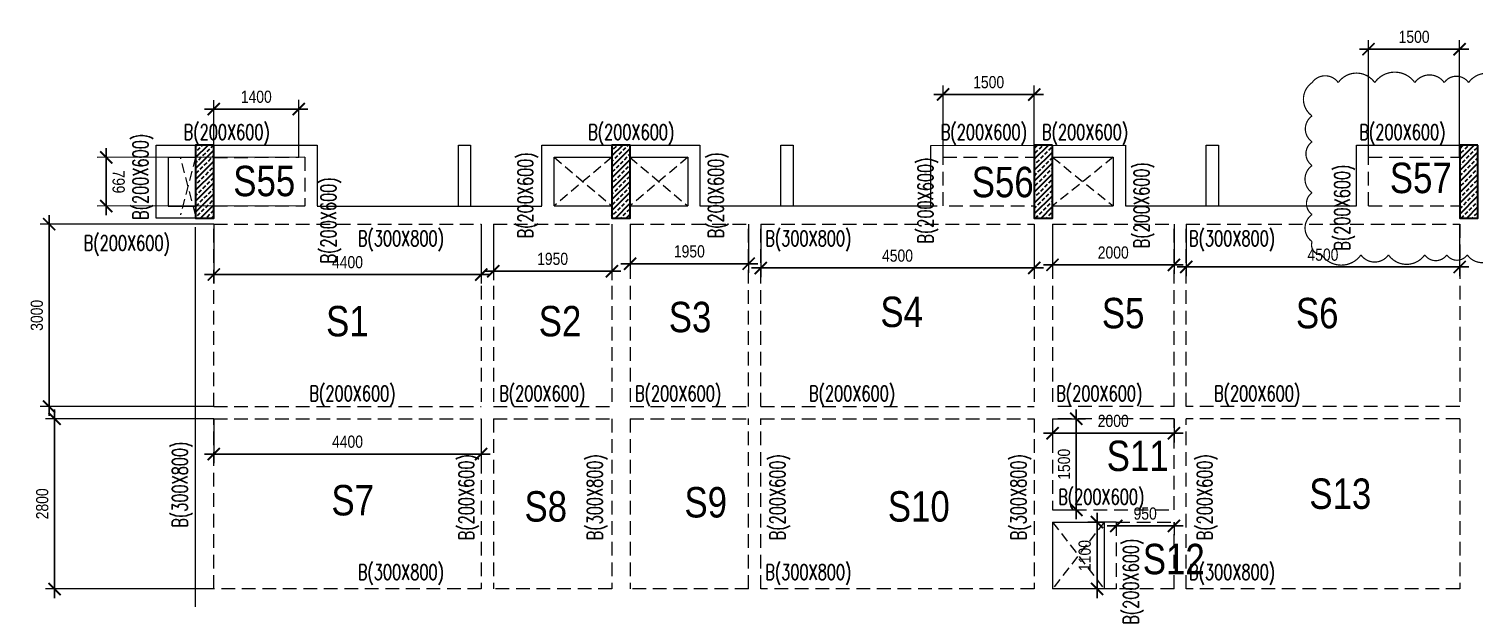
# Model space of a CAD drawing. Header units: millimetres. Extents: x -39 to 55989, y 16 to 25632.
# Drawn here: x 231 to 24010, y 16272 to 25632 of the extents above; entities that cross this region are included whole.
import ezdxf

# ---------------------------------------------------------------- set-up
doc = ezdxf.new("R2010")
doc.units = ezdxf.units.MM
doc.linetypes.add('DASHED', pattern=[0.75, 0.5, -0.25])
doc.linetypes.add('HIDDEN', pattern=[9.525, 6.35, -3.175])
doc.layers.get('Defpoints').update_dxf_attribs({"color": 1})
for name, color, linetype, lineweight in [('S-BEAM-IDEN', 2, 'Continuous', 9), ('S-COL HATCH', 8, 'Continuous', 35), ('S-COLS', 6, 'Continuous', 35), ('S_FRAMES', 4, 'Continuous', 9), ('STR-CUTOUT', 1, 'Continuous', 13)]:
    doc.layers.add(name, color=color, linetype=linetype, lineweight=lineweight)
doc.styles.add('Dim.s & Anno.(Misc.)', font='ARIALN.TTF')
doc.styles.add('ROMANS', font='romans.shx', dxfattribs={"width": 0.75})
doc.dimstyles.new('A-GFC-100', dxfattribs={"dimscale": 100, "dimtxt": 2, "dimasz": 2, "dimexe": 1.5, "dimexo": 0, "dimgap": 1, "dimtad": 1, "dimdec": 0, "dimdsep": 46, "dimtxsty": 'Dim.s & Anno.(Misc.)', "dimblk": 'ARCHTICK', "dimcen": 0, "dimdle": 1.5, "dimclrd": 256, "dimclre": 8, "dimclrt": 6, "dimazin": 2, "dimtfac": 1, "dimtdec": 0, "dimtix": 1, "dimtmove": 2, "dimatfit": 3, "dimfxl": 1, "dimtolj": 1, "dimlwd": -1, "dimlwe": 9, "dimarcsym": 0})
pattern_1 = [(45, (-612703.72, 120513.6), (-89.80256, 89.80256), []), (45, (-612613.92, 120513.6), (-89.80256, 89.80256), [63.5, -31.75])]

# ---------------------------------------------------------------- blocks, each defined once
blk = doc.blocks.new('COLUMNS_TER')
at = {"layer": 'S-COL HATCH'}
h = blk.add_hatch(dxfattribs=at)
h.set_pattern_fill('ANSI33', color=8, scale=20)
h.set_pattern_definition(pattern_1)
h.paths.add_polyline_path([(300, 0), (0, 0), (0, -1200), (300, -1200)])
h = blk.add_hatch(dxfattribs=at)
h.set_pattern_fill('ANSI33', color=8, scale=20)
h.set_pattern_definition(pattern_1)
h.paths.add_polyline_path([(7151, 0), (6851, 0), (6851, -1200), (7151, -1200)])
h = blk.add_hatch(dxfattribs=at)
h.set_pattern_fill('ANSI33', color=8, scale=20)
h.set_pattern_definition(pattern_1)
h.paths.add_polyline_path([(14100, 0), (13800, 0), (13800, -1200), (14100, -1200)])
h = blk.add_hatch(dxfattribs=at)
h.set_pattern_fill('ANSI33', color=8, scale=20)
h.set_pattern_definition(pattern_1)
h.paths.add_polyline_path([(21100, 0), (20800, 0), (20800, -1200), (21100, -1200)])
at = {"layer": 'S-COLS'}
for points in [[(300, 0), (0, 0), (0, -1200), (300, -1200)], [(7151, 0), (6851, 0), (6851, -1200), (7151, -1200)], [(14100, 0), (13800, 0), (13800, -1200), (14100, -1200)], [(21100, 0), (20800, 0), (20800, -1200), (21100, -1200)]]:
    blk.add_lwpolyline(points, close=True, dxfattribs=at)
blk = doc.blocks.new('_ArchTick')
at = {"color": 0, "linetype": 'ByBlock', "const_width": 0.15}
blk.add_lwpolyline([(-0.5, -0.5), (0.5, 0.5)], dxfattribs=at)
blk = doc.blocks.new('*D79')
at = {"color": 8, "lineweight": 9, "transparency": 16777216}
for p, q in [((3273, 22422), (3273, 21443)), ((7673, 22422), (7673, 21443))]:
    blk.add_line(p, q, dxfattribs=at)
at = {"transparency": 16777216}
blk.add_line((3123, 21593), (7823, 21593), dxfattribs=at)
at = {"layer": 'Defpoints', "color": 0, "transparency": 16777216}
for p in [(3273, 22422), (7673, 22422), (7673, 21593)]:
    blk.add_point(p, dxfattribs=at)
at = {"transparency": 16777216, "xscale": 200, "yscale": 200, "zscale": 200, "rotation": 180}
blk.add_blockref('_ArchTick', (3273, 21593), dxfattribs=at)
at = {"transparency": 16777216, "xscale": 200, "yscale": 200, "zscale": 200}
blk.add_blockref('_ArchTick', (7673, 21593), dxfattribs=at)
at = {"color": 6, "transparency": 16777216, "insert": (5473, 21795), "char_height": 200, "attachment_point": 5, "style": 'Dim.s & Anno.(Misc.)'}
blk.add_mtext('\\A1;4400', dxfattribs=at)
blk = doc.blocks.new('*D80')
at = {"color": 8, "lineweight": 9, "transparency": 16777216}
for p, q in [((3273, 22422), (414, 22422)), ((3273, 19422), (414, 19422))]:
    blk.add_line(p, q, dxfattribs=at)
at = {"transparency": 16777216}
blk.add_line((564, 19272), (564, 22572), dxfattribs=at)
at = {"layer": 'Defpoints', "color": 0, "transparency": 16777216}
for p in [(564, 22422), (3273, 22422), (3273, 19422)]:
    blk.add_point(p, dxfattribs=at)
at = {"transparency": 16777216, "xscale": 200, "yscale": 200, "zscale": 200}
for p, rotation in [((564, 22422), 90), ((564, 19422), 270)]:
    blk.add_blockref('_ArchTick', p, dxfattribs=dict(at, rotation=rotation))
at = {"color": 6, "transparency": 16777216, "insert": (362, 20922), "char_height": 200, "attachment_point": 5, "rotation": 90, "style": 'Dim.s & Anno.(Misc.)'}
blk.add_mtext('\\A1;3000', dxfattribs=at)
blk = doc.blocks.new('*D81')
at = {"color": 8, "lineweight": 9, "transparency": 16777216}
for p, q in [((10123, 22422), (10123, 21621)), ((12073, 22422), (12073, 21621))]:
    blk.add_line(p, q, dxfattribs=at)
at = {"transparency": 16777216}
blk.add_line((9973, 21771), (12223, 21771), dxfattribs=at)
at = {"layer": 'Defpoints', "color": 0, "transparency": 16777216}
for p in [(10123, 22422), (12073, 22422), (12073, 21771)]:
    blk.add_point(p, dxfattribs=at)
at = {"transparency": 16777216, "xscale": 200, "yscale": 200, "zscale": 200, "rotation": 180}
blk.add_blockref('_ArchTick', (10123, 21771), dxfattribs=at)
at = {"transparency": 16777216, "xscale": 200, "yscale": 200, "zscale": 200}
blk.add_blockref('_ArchTick', (12073, 21771), dxfattribs=at)
at = {"color": 6, "transparency": 16777216, "insert": (11098, 21973), "char_height": 200, "attachment_point": 5, "style": 'Dim.s & Anno.(Misc.)'}
blk.add_mtext('\\A1;1950', dxfattribs=at)
blk = doc.blocks.new('*D82')
at = {"color": 8, "lineweight": 9, "transparency": 16777216}
for p, q in [((7873, 22422), (7873, 21498)), ((9823, 22422), (9823, 21498))]:
    blk.add_line(p, q, dxfattribs=at)
at = {"transparency": 16777216}
blk.add_line((7723, 21648), (9973, 21648), dxfattribs=at)
at = {"layer": 'Defpoints', "color": 0, "transparency": 16777216}
for p in [(7873, 22422), (9823, 22422), (9823, 21648)]:
    blk.add_point(p, dxfattribs=at)
at = {"transparency": 16777216, "xscale": 200, "yscale": 200, "zscale": 200, "rotation": 180}
blk.add_blockref('_ArchTick', (7873, 21648), dxfattribs=at)
at = {"transparency": 16777216, "xscale": 200, "yscale": 200, "zscale": 200}
blk.add_blockref('_ArchTick', (9823, 21648), dxfattribs=at)
at = {"color": 6, "transparency": 16777216, "insert": (8848, 21850), "char_height": 200, "attachment_point": 5, "style": 'Dim.s & Anno.(Misc.)'}
blk.add_mtext('\\A1;1950', dxfattribs=at)
blk = doc.blocks.new('*D83')
at = {"color": 8, "lineweight": 9, "transparency": 16777216}
for p, q in [((12273, 22422), (12273, 21551)), ((16773, 22422), (16773, 21551))]:
    blk.add_line(p, q, dxfattribs=at)
at = {"transparency": 16777216}
blk.add_line((12123, 21701), (16923, 21701), dxfattribs=at)
at = {"layer": 'Defpoints', "color": 0, "transparency": 16777216}
for p in [(12273, 22422), (16773, 22422), (16773, 21701)]:
    blk.add_point(p, dxfattribs=at)
at = {"transparency": 16777216, "xscale": 200, "yscale": 200, "zscale": 200, "rotation": 180}
blk.add_blockref('_ArchTick', (12273, 21701), dxfattribs=at)
at = {"transparency": 16777216, "xscale": 200, "yscale": 200, "zscale": 200}
blk.add_blockref('_ArchTick', (16773, 21701), dxfattribs=at)
at = {"color": 6, "transparency": 16777216, "insert": (14523, 21903), "char_height": 200, "attachment_point": 5, "style": 'Dim.s & Anno.(Misc.)'}
blk.add_mtext('\\A1;4500', dxfattribs=at)
blk = doc.blocks.new('*D84')
at = {"color": 8, "lineweight": 9, "transparency": 16777216}
for p, q in [((17073, 22422), (17073, 21602)), ((19073, 22422), (19073, 21602))]:
    blk.add_line(p, q, dxfattribs=at)
at = {"transparency": 16777216}
blk.add_line((16923, 21752), (19223, 21752), dxfattribs=at)
at = {"layer": 'Defpoints', "color": 0, "transparency": 16777216}
for p in [(17073, 22422), (19073, 22422), (19073, 21752)]:
    blk.add_point(p, dxfattribs=at)
at = {"transparency": 16777216, "xscale": 200, "yscale": 200, "zscale": 200, "rotation": 180}
blk.add_blockref('_ArchTick', (17073, 21752), dxfattribs=at)
at = {"transparency": 16777216, "xscale": 200, "yscale": 200, "zscale": 200}
blk.add_blockref('_ArchTick', (19073, 21752), dxfattribs=at)
at = {"color": 6, "transparency": 16777216, "insert": (18073, 21954), "char_height": 200, "attachment_point": 5, "style": 'Dim.s & Anno.(Misc.)'}
blk.add_mtext('\\A1;2000', dxfattribs=at)
blk = doc.blocks.new('*D85')
at = {"color": 8, "lineweight": 9, "transparency": 16777216}
for p, q in [((19273, 22422), (19273, 21567)), ((23773, 22422), (23773, 21567))]:
    blk.add_line(p, q, dxfattribs=at)
at = {"transparency": 16777216}
blk.add_line((19123, 21717), (23923, 21717), dxfattribs=at)
at = {"layer": 'Defpoints', "color": 0, "transparency": 16777216}
for p in [(19273, 22422), (23773, 22422), (23773, 21717)]:
    blk.add_point(p, dxfattribs=at)
at = {"transparency": 16777216, "xscale": 200, "yscale": 200, "zscale": 200, "rotation": 180}
blk.add_blockref('_ArchTick', (19273, 21717), dxfattribs=at)
at = {"transparency": 16777216, "xscale": 200, "yscale": 200, "zscale": 200}
blk.add_blockref('_ArchTick', (23773, 21717), dxfattribs=at)
at = {"color": 6, "transparency": 16777216, "insert": (21523, 21919), "char_height": 200, "attachment_point": 5, "style": 'Dim.s & Anno.(Misc.)'}
blk.add_mtext('\\A1;4500', dxfattribs=at)
blk = doc.blocks.new('*D86')
at = {"transparency": 16777216}
blk.add_line((653, 16272), (653, 19372), dxfattribs=at)
at = {"color": 8, "lineweight": 9, "transparency": 16777216}
for p, q in [((3273, 19222), (503, 19222)), ((3273, 16422), (503, 16422))]:
    blk.add_line(p, q, dxfattribs=at)
at = {"layer": 'Defpoints', "color": 0, "transparency": 16777216}
for p in [(653, 19222), (3273, 19222), (3273, 16422)]:
    blk.add_point(p, dxfattribs=at)
at = {"transparency": 16777216, "xscale": 200, "yscale": 200, "zscale": 200}
for p, rotation in [((653, 19222), 90), ((653, 16422), 270)]:
    blk.add_blockref('_ArchTick', p, dxfattribs=dict(at, rotation=rotation))
at = {"color": 6, "transparency": 16777216, "insert": (451, 17822), "char_height": 200, "attachment_point": 5, "rotation": 90, "style": 'Dim.s & Anno.(Misc.)'}
blk.add_mtext('\\A1;2800', dxfattribs=at)
blk = doc.blocks.new('*D87')
at = {"color": 8, "lineweight": 9, "transparency": 16777216}
for p, q in [((3273, 19222), (3273, 18491)), ((7673, 19222), (7673, 18491))]:
    blk.add_line(p, q, dxfattribs=at)
at = {"transparency": 16777216}
blk.add_line((3123, 18641), (7823, 18641), dxfattribs=at)
at = {"layer": 'Defpoints', "color": 0, "transparency": 16777216}
for p in [(3273, 19222), (7673, 19222), (7673, 18641)]:
    blk.add_point(p, dxfattribs=at)
at = {"transparency": 16777216, "xscale": 200, "yscale": 200, "zscale": 200, "rotation": 180}
blk.add_blockref('_ArchTick', (3273, 18641), dxfattribs=at)
at = {"transparency": 16777216, "xscale": 200, "yscale": 200, "zscale": 200}
blk.add_blockref('_ArchTick', (7673, 18641), dxfattribs=at)
at = {"color": 6, "transparency": 16777216, "insert": (5473, 18843), "char_height": 200, "attachment_point": 5, "style": 'Dim.s & Anno.(Misc.)'}
blk.add_mtext('\\A1;4400', dxfattribs=at)
blk = doc.blocks.new('*D88')
at = {"transparency": 16777216}
blk.add_line((17465, 19372), (17465, 17572), dxfattribs=at)
at = {"color": 8, "lineweight": 9, "transparency": 16777216}
for p, q in [((17073, 19222), (17615, 19222)), ((17073, 17722), (17615, 17722))]:
    blk.add_line(p, q, dxfattribs=at)
at = {"layer": 'Defpoints', "color": 0, "transparency": 16777216}
for p in [(17073, 19222), (17073, 17722), (17465, 17722)]:
    blk.add_point(p, dxfattribs=at)
at = {"transparency": 16777216, "xscale": 200, "yscale": 200, "zscale": 200}
for p, rotation in [((17465, 19222), 90), ((17465, 17722), 270)]:
    blk.add_blockref('_ArchTick', p, dxfattribs=dict(at, rotation=rotation))
at = {"color": 6, "transparency": 16777216, "insert": (17263, 18472), "char_height": 200, "attachment_point": 5, "rotation": 90, "style": 'Dim.s & Anno.(Misc.)'}
blk.add_mtext('\\A1;1500', dxfattribs=at)
blk = doc.blocks.new('*D89')
at = {"color": 8, "lineweight": 9, "transparency": 16777216}
for p, q in [((17073, 19222), (17073, 18833)), ((19073, 19222), (19073, 18833))]:
    blk.add_line(p, q, dxfattribs=at)
at = {"transparency": 16777216}
blk.add_line((19223, 18983), (16923, 18983), dxfattribs=at)
at = {"layer": 'Defpoints', "color": 0, "transparency": 16777216}
for p in [(17073, 19222), (19073, 19222), (17073, 18983)]:
    blk.add_point(p, dxfattribs=at)
at = {"transparency": 16777216, "xscale": 200, "yscale": 200, "zscale": 200, "rotation": 180}
blk.add_blockref('_ArchTick', (17073, 18983), dxfattribs=at)
at = {"transparency": 16777216, "xscale": 200, "yscale": 200, "zscale": 200}
blk.add_blockref('_ArchTick', (19073, 18983), dxfattribs=at)
at = {"color": 6, "transparency": 16777216, "insert": (18073, 19185), "char_height": 200, "attachment_point": 5, "style": 'Dim.s & Anno.(Misc.)'}
blk.add_mtext('\\A1;2000', dxfattribs=at)
blk = doc.blocks.new('*D90')
at = {"transparency": 16777216}
blk.add_line((17973, 17459), (19223, 17459), dxfattribs=at)
at = {"color": 8, "lineweight": 9, "transparency": 16777216}
for p, q in [((18123, 17522), (18123, 17309)), ((19073, 17522), (19073, 17309))]:
    blk.add_line(p, q, dxfattribs=at)
at = {"layer": 'Defpoints', "color": 0, "transparency": 16777216}
for p in [(18123, 17522), (19073, 17522), (19073, 17459)]:
    blk.add_point(p, dxfattribs=at)
at = {"transparency": 16777216, "xscale": 200, "yscale": 200, "zscale": 200, "rotation": 180}
blk.add_blockref('_ArchTick', (18123, 17459), dxfattribs=at)
at = {"transparency": 16777216, "xscale": 200, "yscale": 200, "zscale": 200}
blk.add_blockref('_ArchTick', (19073, 17459), dxfattribs=at)
at = {"color": 6, "transparency": 16777216, "insert": (18598, 17661), "char_height": 200, "attachment_point": 5, "style": 'Dim.s & Anno.(Misc.)'}
blk.add_mtext('\\A1;950', dxfattribs=at)
blk = doc.blocks.new('*D91')
at = {"transparency": 16777216}
blk.add_line((17806, 17672), (17806, 16272), dxfattribs=at)
at = {"color": 8, "lineweight": 9, "transparency": 16777216}
for p, q in [((18123, 17522), (17656, 17522)), ((18123, 16422), (17656, 16422))]:
    blk.add_line(p, q, dxfattribs=at)
at = {"layer": 'Defpoints', "color": 0, "transparency": 16777216}
for p in [(18123, 17522), (17806, 16422), (18123, 16422)]:
    blk.add_point(p, dxfattribs=at)
at = {"transparency": 16777216, "xscale": 200, "yscale": 200, "zscale": 200}
for p, rotation in [((17806, 17522), 90), ((17806, 16422), 270)]:
    blk.add_blockref('_ArchTick', p, dxfattribs=dict(at, rotation=rotation))
at = {"color": 6, "transparency": 16777216, "insert": (17604, 16972), "char_height": 200, "attachment_point": 5, "rotation": 90, "style": 'Dim.s & Anno.(Misc.)'}
blk.add_mtext('\\A1;1100', dxfattribs=at)
blk = doc.blocks.new('*D92')
at = {"transparency": 16777216}
blk.add_line((3122, 24311), (4822, 24314), dxfattribs=at)
at = {"color": 8, "lineweight": 9, "transparency": 16777216}
for p, q in [((3273, 23519), (3272, 24462)), ((4674, 23521), (4672, 24464))]:
    blk.add_line(p, q, dxfattribs=at)
at = {"layer": 'Defpoints', "color": 0, "transparency": 16777216}
for p in [(4672, 24314), (3273, 23519), (4674, 23521)]:
    blk.add_point(p, dxfattribs=at)
at = {"transparency": 16777216, "xscale": 200, "yscale": 200, "zscale": 200}
for p, rotation in [((3272, 24312), 180.0999101440433), ((4672, 24314), 0.0999101440433209)]:
    blk.add_blockref('_ArchTick', p, dxfattribs=dict(at, rotation=rotation))
at = {"color": 6, "transparency": 16777216, "insert": (3972, 24515), "char_height": 200, "attachment_point": 5, "rotation": 0.0999, "style": 'Dim.s & Anno.(Misc.)'}
blk.add_mtext('\\A1;1400', dxfattribs=at)
blk = doc.blocks.new('*D93')
at = {"transparency": 16777216}
blk.add_line((1504, 23669), (1505, 22569), dxfattribs=at)
at = {"color": 8, "lineweight": 9, "transparency": 16777216}
for p, q in [((4773, 23521), (1354, 23519)), ((4774, 22722), (1354, 22719))]:
    blk.add_line(p, q, dxfattribs=at)
at = {"layer": 'Defpoints', "color": 0, "transparency": 16777216}
for p in [(4773, 23521), (1504, 22719), (4774, 22722)]:
    blk.add_point(p, dxfattribs=at)
at = {"transparency": 16777216, "xscale": 200, "yscale": 200, "zscale": 200}
for p, rotation in [((1504, 23519), 90.04722954431338), ((1504, 22719), 270.0472295443134)]:
    blk.add_blockref('_ArchTick', p, dxfattribs=dict(at, rotation=rotation))
at = {"color": 6, "transparency": 16777216, "insert": (1706, 23119), "char_height": 200, "attachment_point": 5, "rotation": 270.0472, "style": 'Dim.s & Anno.(Misc.)'}
blk.add_mtext('\\A1;799', dxfattribs=at)
blk = doc.blocks.new('*D94')
at = {"transparency": 16777216}
blk.add_line((15123, 24554), (16923, 24554), dxfattribs=at)
at = {"color": 8, "lineweight": 9, "transparency": 16777216}
for p, q in [((15273, 23521), (15273, 24704)), ((16773, 23521), (16773, 24704))]:
    blk.add_line(p, q, dxfattribs=at)
at = {"layer": 'Defpoints', "color": 0, "transparency": 16777216}
for p in [(16773, 24554), (15273, 23521), (16773, 23521)]:
    blk.add_point(p, dxfattribs=at)
at = {"transparency": 16777216, "xscale": 200, "yscale": 200, "zscale": 200, "rotation": 180}
blk.add_blockref('_ArchTick', (15273, 24554), dxfattribs=at)
at = {"transparency": 16777216, "xscale": 200, "yscale": 200, "zscale": 200}
blk.add_blockref('_ArchTick', (16773, 24554), dxfattribs=at)
at = {"color": 6, "transparency": 16777216, "insert": (16023, 24756), "char_height": 200, "attachment_point": 5, "style": 'Dim.s & Anno.(Misc.)'}
blk.add_mtext('\\A1;1500', dxfattribs=at)
blk = doc.blocks.new('*D95')
at = {"color": 8, "lineweight": 9, "transparency": 16777216}
for p, q in [((22273, 23521), (22273, 25449)), ((23773, 23521), (23773, 25449))]:
    blk.add_line(p, q, dxfattribs=at)
at = {"transparency": 16777216}
blk.add_line((22123, 25299), (23923, 25299), dxfattribs=at)
at = {"layer": 'Defpoints', "color": 0, "transparency": 16777216}
for p in [(23773, 25299), (22273, 23521), (23773, 23521)]:
    blk.add_point(p, dxfattribs=at)
at = {"transparency": 16777216, "xscale": 200, "yscale": 200, "zscale": 200, "rotation": 180}
blk.add_blockref('_ArchTick', (22273, 25299), dxfattribs=at)
at = {"transparency": 16777216, "xscale": 200, "yscale": 200, "zscale": 200}
blk.add_blockref('_ArchTick', (23773, 25299), dxfattribs=at)
at = {"color": 6, "transparency": 16777216, "insert": (23023, 25501), "char_height": 200, "attachment_point": 5, "style": 'Dim.s & Anno.(Misc.)'}
blk.add_mtext('\\A1;1500', dxfattribs=at)

msp = doc.modelspace()

# ---------------------------------------------------------------- linework, layer by layer
at = {"const_width": 20}
msp.add_lwpolyline([(24503.5, 24749.7, 0.5205671), (23919.9, 24749.7, 0.5205671), (23518.9, 24749.7, 0.5205671), (23035, 24749.7, 0.5205671), (22375, 24749.7, 0.5205671), (21774.9, 24749.7, 0.5205671), (21344.9, 24749.7, 0.5205671), (21344.9, 24202, 0.5205671), (21344.9, 23775.3, 0.5205671), (21344.9, 23385.3, 0.5205671), (21344.9, 22938.2, 0.5205671), (21344.9, 22580.6, 0.5205671), (21344.9, 22134.8, 0.5205671), (21501.3, 21915.9, 0.5205671), (22148.7, 21915.9, 0.5205671), (22601.4, 21915.9, 0.5205671), (23197.9, 21915.9, 0.5205671), (23561, 21915.9, 0.5205671), (23898.3, 21915.9, 0.5205671), (24387, 21915.9, 0.5205671)], format="xyb", dxfattribs=at)
at = {"layer": 'S_FRAMES'}
for p, q in [((2322.7, 22518), (2323.5, 23721.4)), ((2322.7, 23718), (4973.2, 23719.8)), ((4972.7, 23721.4), (4973.7, 22722.1)), ((10123.1, 23721.4), (10123.1, 23721.3)), ((17073.1, 23721.3), (17073.1, 23721.3)), ((9823.1, 23521.3), (9823.1, 22722.1)), ((10123.1, 23521.3), (10123.1, 22722.1)), ((17073.1, 23521.3), (17073.1, 22722)), ((4973.2, 22718.8), (8673.2, 22718.8)), ((8873.2, 22722.1), (9823.1, 22722.1)), ((10123.1, 22722.1), (11073.2, 22722.1)), ((11273.2, 22722.1), (15173.1, 22722.1)), ((17073.1, 22722.1), (18073.1, 22722.1)), ((18273.1, 22722.1), (22073.1, 22722.1)), ((2973.1, 22518), (2322.7, 22518)), ((2973.1, 14320), (2973.1, 22374.2)), ((17073.1, 17522.1), (17073.1, 16422.1)), ((17073.1, 17522.1), (17923.1, 17522.1)), ((17923.1, 17522.1), (17923.1, 16422.1)), ((17923.1, 16422.1), (17073.1, 16422.1))]:
    msp.add_line(p, q, dxfattribs=at)
at = {"layer": 'S_FRAMES', "linetype": 'DASHED', "ltscale": 450}
for p, q in [((3273.1, 22722.1), (3273.1, 23521.4)), ((3273.2, 23518.9), (4673.5, 23521.4)), ((4772.9, 23521.4), (4773.6, 22722.1)), ((16773.1, 23521.3), (16773.1, 22722)), ((23773.1, 23521.3), (23773.1, 22722.1)), ((3273.1, 22722.1), (4773.6, 22722.1)), ((15373.1, 22722.1), (16773.1, 22722.1)), ((22273.1, 22722.1), (23773.1, 22722.1)), ((3273.1, 19422.1), (3273.1, 22422.1)), ((3273.1, 22422.1), (7673.2, 22422.1)), ((7673.2, 22422.1), (7673.2, 19422.1)), ((7873.2, 22422.1), (9823.1, 22422.1)), ((7873.2, 22422.1), (7873.2, 19422.1)), ((9823.1, 22422.1), (9823.1, 19422.1)), ((10123.1, 22422.1), (10123.1, 19422.1)), ((10123.1, 22422.1), (12073.2, 22422.1)), ((12073.2, 19422.1), (12073.2, 22422.1)), ((12273.2, 22422.1), (16773.1, 22422.1)), ((12273.2, 19422.1), (12273.2, 22422.1)), ((16773.1, 22422.1), (16773.1, 19422.1)), ((17073.1, 22422.1), (17073.1, 19422.1)), ((17073.1, 22422.1), (19073.2, 22422.1)), ((19073.2, 19422.1), (19073.2, 22422.1)), ((19273.2, 22422.1), (23773.1, 22422.1)), ((19273.2, 19422.1), (19273.2, 22422.1)), ((23773.1, 22422.1), (23773.1, 19422.1)), ((3273.1, 19422.1), (7673.2, 19422.1)), ((7873.2, 19422.1), (9823.1, 19422.1)), ((10123.1, 19422.1), (12073.2, 19422.1)), ((12273.2, 19422.1), (16773.1, 19422.1)), ((19073.2, 19422.1), (17073.1, 19422.1)), ((23773.1, 19422.1), (19273.2, 19422.1)), ((3273.1, 16422.1), (3273.1, 19222.1)), ((3273.1, 19222.1), (7673.2, 19222.1)), ((7673.2, 19222.1), (7673.2, 16422.1)), ((7873.2, 19222.1), (9823.1, 19222.1)), ((7873.2, 19222.1), (7873.2, 16422.1)), ((9823.1, 19222.1), (9823.1, 16422.1)), ((10123.1, 19222.1), (10123.1, 16422.1)), ((10123.1, 19222.1), (12073.2, 19222.1)), ((12073.2, 16422.1), (12073.2, 19223.2)), ((12273.2, 16422.1), (12273.2, 19223.2)), ((12273.2, 19222.1), (16773.1, 19222.1)), ((16773.1, 19222.1), (16773.1, 16422.1)), ((17073.1, 19222.1), (17073.1, 17722.1)), ((19073.2, 19222.1), (17073.1, 19222.1)), ((19073.2, 17722.1), (19073.2, 19222.1)), ((23773.1, 19222.1), (19273.2, 19222.1)), ((19273.2, 16422.1), (19273.2, 19222.1)), ((23773.1, 19222.1), (23773.1, 16422.1)), ((17073.1, 17722.1), (19073.2, 17722.1)), ((18123.1, 17522.1), (18123.1, 16422.1)), ((18123.1, 17522.1), (19073.2, 17522.1)), ((19073.2, 16422.1), (19073.2, 17522.1)), ((7673.2, 16422.1), (3273.1, 16422.1)), ((9823.1, 16422.1), (7873.2, 16422.1)), ((12073.2, 16422.1), (10123.1, 16422.1)), ((16773.1, 16422.1), (12273.2, 16422.1)), ((19073.2, 16422.1), (18123.1, 16422.1)), ((23773.1, 16422.1), (19273.2, 16422.1))]:
    msp.add_line(p, q, dxfattribs=at)
at = {"layer": 'S_FRAMES'}
for points in [[(7298.1, 22718.8), (7298.1, 23718.9), (7498.1, 23718.9), (7498.1, 22718.8)], [(8673.2, 22722.1), (8673.2, 23721.3), (11273.2, 23721.3), (11273.2, 22722.1)], [(12604.3, 22718.8), (12604.3, 23718.9), (12804.3, 23718.9), (12804.3, 22718.8)], [(15073.1, 22718.2), (15073.1, 23717.5), (18273.1, 23721.3), (18273.1, 22722)], [(19604.2, 22722.1), (19604.2, 23722.2), (19804.2, 23722.2), (19804.2, 22722.1)], [(22073.1, 22722.1), (22073.1, 23721.3), (24073.1, 23721.3), (24073.1, 22722.1)], [(8873.2, 22722.1), (8873.2, 23521.3), (9823.1, 23521.3)], [(10123.1, 23521.3), (11073.2, 23521.3), (11073.2, 22722.1)], [(17073.1, 23521.3), (18073.1, 23521.3), (18073.1, 22722)]]:
    msp.add_lwpolyline(points, dxfattribs=at)
at = {"layer": 'S_FRAMES', "linetype": 'Continuous', "ltscale": 450}
msp.add_lwpolyline([(2972.9, 23519.6), (2522.9, 23519.6), (2522.5, 22718), (2973.4, 22718), (2973.1, 23521.4)], dxfattribs=at)
at = {"layer": 'S_FRAMES', "linetype": 'DASHED', "ltscale": 450}
for points in [[(15273.2, 22722), (15273.2, 23521.3), (16773.1, 23521.3)], [(22273.1, 22722.1), (22273.1, 23521.3), (23773.1, 23521.3)]]:
    msp.add_lwpolyline(points, dxfattribs=at)
at = {"layer": 'STR-CUTOUT', "color": 1, "linetype": 'HIDDEN', "ltscale": 25}
for p, q in [((2973.2, 23521.4), (2723.3, 22574.2)), ((2973.2, 22574.2), (2723.3, 23521.4)), ((8873.3, 23521.3), (9823.2, 22720.4)), ((9823.2, 23520.7), (8873.3, 22722.1)), ((10120, 23522.4), (11073.3, 22720.4)), ((11073.3, 23520.7), (10120, 22722.1)), ((17073.2, 23521.3), (18073.2, 22721)), ((18073.2, 23521.3), (17073.2, 22721)), ((17923.2, 17522.1), (17073.2, 16422.1)), ((17073.2, 17522.1), (17923.2, 16422.1))]:
    msp.add_line(p, q, dxfattribs=at)

# ---------------------------------------------------------------- block references
msp.add_blockref('COLUMNS_TER', (2973.1, 23722.3))

# ---------------------------------------------------------------- texts
at = {"color": 0, "style": 'Dim.s & Anno.(Misc.)'}
for s, p in [('S55', (3593.7, 22881.4)), ('S56', (15745, 22864.2)), ('S57', (22624.1, 22932.1)), ('S4', (14241.8, 20729.2)), ('S5', (17885.2, 20708.9)), ('S6', (21078.5, 20708.9)), ('S1', (5120.6, 20576.4)), ('S2', (8619.6, 20576.4)), ('S3', (10759.7, 20644.3)), ('S11', (17964.9, 18361.4)), ('S7', (5208.9, 17631.6)), ('S9', (11017.9, 17597.7)), ('S13', (21299.3, 17738.9)), ('S8', (8385.2, 17529.8)), ('S10', (14364, 17529.8)), ('S12', (18559.4, 16664.3))]:
    msp.add_text(s, height=500, dxfattribs=at).set_placement(p)
at = {"layer": 'S-BEAM-IDEN', "color": 1, "style": 'ROMANS', "width": 0.7}
for p in [(2778, 23810.7), (9433.3, 23810.7), (15235.5, 23810.7), (16900.8, 23810.7), (22122.5, 23810.7), (1133.2, 21985.6), (4847.2, 19512.3), (7969.4, 19512.3), (10204.8, 19512.3), (13067.1, 19512.3), (17135.1, 19512.3), (19732.3, 19512.3), (17167.4, 17811.6)]:
    msp.add_text('B(200X600)', height=250, dxfattribs=at).set_placement(p)
for p in [(2191.6, 22490.3), (8525.2, 22185.9), (11658.6, 22185.9), (15107.7, 22100.2), (18663.9, 22023.1), (21965.3, 21984.6), (5284.6, 21774.2), (7553.1, 17221.7), (12672.3, 17221.7), (19703.3, 17221.7), (18488.3, 15832.9)]:
    msp.add_text('B(200X600)', height=250, rotation=90, dxfattribs=at).set_placement(p)
at = {"layer": 'S-BEAM-IDEN', "color": 3, "style": 'ROMANS', "width": 0.7}
for p in [(5643.6, 22062.3), (12347.6, 22062.3), (19319.4, 22062.3), (5643.6, 16574.4), (12347.6, 16574.4), (19319.4, 16574.4)]:
    msp.add_text('B(300X800)', height=250, dxfattribs=at).set_placement(p)
for p in [(2840.9, 17429.1), (9666.9, 17221.7), (16639.3, 17221.7)]:
    msp.add_text('B(300X800)', height=250, rotation=90, dxfattribs=at).set_placement(p)

# ---------------------------------------------------------------- dimensions: what is measured, and where the dimension line sits
for base, p1, p2, picture, middle in [((23773.1, 25299), (22273.1, 23521.3), (23773.1, 23521.3), '*D95', (23023.1, 25501.1)), ((16773.1, 24554.2), (15273.2, 23521.3), (16773.1, 23521.3), '*D94', (16023.1, 24756.4)), ((7673.2, 21592.7), (3273.1, 22422.1), (7673.2, 22422.1), '*D79', (5473.2, 21794.8)), ((9823.1, 21648), (7873.2, 22422.1), (9823.1, 22422.1), '*D82', (8848.2, 21850.1)), ((12073.2, 21770.9), (10123.1, 22422.1), (12073.2, 22422.1), '*D81', (11098.2, 21973)), ((16773.1, 21700.7), (12273.2, 22422.1), (16773.1, 22422.1), '*D83', (14523.2, 21902.8)), ((19073.2, 21751.8), (17073.1, 22422.1), (19073.2, 22422.1), '*D84', (18073.1, 21953.9)), ((23773.1, 21716.9), (19273.2, 22422.1), (23773.1, 22422.1), '*D85', (21523.1, 21919)), ((17073.1, 18983.2), (19073.2, 19222.1), (17073.1, 19222.1), '*D89', (18073.1, 19185.3)), ((7673.2, 18640.6), (3273.1, 19222.1), (7673.2, 19222.1), '*D87', (5473.2, 18842.7)), ((19073.2, 17458.7), (18123.1, 17522.1), (19073.2, 17522.1), '*D90', (18598.1, 17660.8))]:
    dim = msp.add_linear_dim(base=base, p1=p1, p2=p2, dimstyle='A-GFC-100')
    dim.commit()
    dim.dimension.update_dxf_attribs({"geometry": picture, "text_midpoint": middle})
for p1, p2, distance, picture, middle in [((3273.2, 23518.9), (4673.5, 23521.4), 792.7, '*D92', (3971.6, 24515)), ((4772.9, 23521.4), (4773.6, 22722.1), -3269.1, '*D93', (1706.2, 23119.2))]:
    dim = msp.add_aligned_dim(p1=p1, p2=p2, distance=distance, dimstyle='A-GFC-100')
    dim.commit()
    dim.dimension.update_dxf_attribs({"geometry": picture, "text_midpoint": middle})
for base, p1, p2, picture, middle in [((564.3, 22422.1), (3273.1, 19422.1), (3273.1, 22422.1), '*D80', (362.2, 20922.1)), ((653.5, 19222.1), (3273.1, 16422.1), (3273.1, 19222.1), '*D86', (451.4, 17822.1)), ((17465, 17722.1), (17073.1, 19222.1), (17073.1, 17722.1), '*D88', (17262.9, 18472.1)), ((17806.1, 16422.1), (18123.1, 17522.1), (18123.1, 16422.1), '*D91', (17603.9, 16972.1))]:
    dim = msp.add_linear_dim(base=base, p1=p1, p2=p2, angle=90, dimstyle='A-GFC-100')
    dim.commit()
    dim.dimension.update_dxf_attribs({"geometry": picture, "text_midpoint": middle})

doc.saveas('drawing.dxf')
